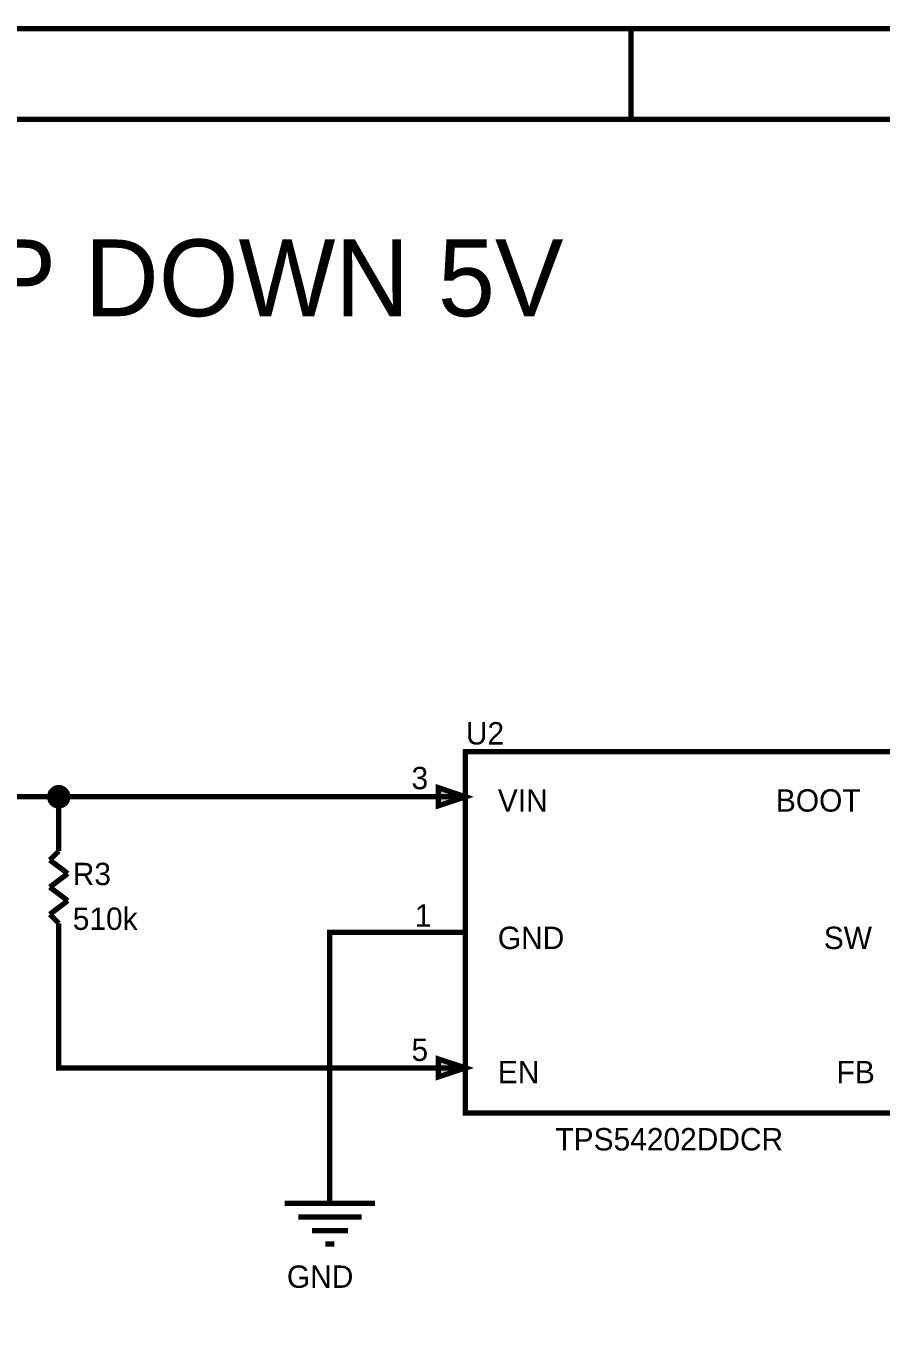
# Model space of a CAD drawing. Header units: millimetres. Extents: x 0 to 19, y 0 to 9.5.
# Drawn here: x 1.827 to 3.72, y 6.642 to 9.506 of the extents above; entities that cross this region are included whole.
import ezdxf

# ---------------------------------------------------------------- set-up
doc = ezdxf.new("R2010")
doc.units = ezdxf.units.MM
doc.header["$MEASUREMENT"] = 0
doc.layers.add('Sheet', color=255, linetype='Continuous')

msp = doc.modelspace()

# ---------------------------------------------------------------- linework, layer by layer
at = {"layer": 'Sheet'}
for points, const_width in [([(0, 9.5), (19, 9.5), (19, 0), (0, 0), (0, 9.5)], 0.0118), ([(0, 9.5), (0, 0), (19, 0), (19, 9.5), (0, 9.5), (0, 9.5)], 0.0039), ([(0.2007, 9.2993), (18.8002, 9.2993), (18.8002, 0.1998), (0.2007, 0.1998), (0.2007, 9.2993)], 0.0118), ([(0.2007, 9.2993), (0.2007, 0.1998), (18.8002, 0.1998), (18.8002, 9.2993), (0.2007, 9.2993), (0.2007, 9.2993)], 0.0039), ([(2.8003, 7.8996), (3.8004, 7.8996), (3.8004, 7.0998), (2.8003, 7.0998), (2.8003, 7.8996)], 0.0118), ([(2.8003, 7.8996), (2.8003, 7.0998), (3.8004, 7.0998), (3.8004, 7.8996), (2.8003, 7.8996), (2.8003, 7.8996)], 0.0039), ([(2.7402, 7.82), (2.8003, 7.7997), (2.7402, 7.7798), (2.7402, 7.82)], 0.0118), ([(2.7402, 7.82), (2.8003, 7.7997), (2.7402, 7.7798), (2.7402, 7.82)], 0.0039), ([(2.7402, 7.2196), (2.8003, 7.1997), (2.7402, 7.1798), (2.7402, 7.2196)], 0.0118), ([(2.7402, 7.2196), (2.8003, 7.1997), (2.7402, 7.1798), (2.7402, 7.2196)], 0.0039)]:
    msp.add_lwpolyline(points, close=True, dxfattribs=dict(at, const_width=const_width))
for points, const_width in [([(3.1668, 9.5), (3.1668, 9.2997)], 0.0118), ([(1.8803, 7.7997), (1.8803, 7.8005), (1.8803, 7.8019), (1.8807, 7.8028), (1.8807, 7.8036), (1.8807, 7.8045), (1.8812, 7.8058), (1.8816, 7.8067), (1.8821, 7.8076), (1.8821, 7.8085), (1.8825, 7.8094), (1.8829, 7.8103), (1.8838, 7.8112), (1.8843, 7.8116), (1.8847, 7.8125), (1.8856, 7.8134), (1.886, 7.8138), (1.8869, 7.8147), (1.8874, 7.8151), (1.8882, 7.816), (1.8891, 7.8165), (1.89, 7.8169), (1.8905, 7.8173), (1.8913, 7.8178), (1.8922, 7.8182), (1.8931, 7.8187), (1.8944, 7.8191), (1.8953, 7.8196), (1.8962, 7.8196), (1.8971, 7.8196), (1.898, 7.82), (1.8993, 7.82), (1.9002, 7.82)], 0.0118), ([(1.8803, 7.7997), (1.8803, 7.8005), (1.8803, 7.8019), (1.8807, 7.8028), (1.8807, 7.8036), (1.8807, 7.8045), (1.8812, 7.8058), (1.8816, 7.8067), (1.8821, 7.8076), (1.8821, 7.8085), (1.8825, 7.8094), (1.8829, 7.8103), (1.8838, 7.8112), (1.8843, 7.8116), (1.8847, 7.8125), (1.8856, 7.8134), (1.886, 7.8138), (1.8869, 7.8147), (1.8874, 7.8151), (1.8882, 7.816), (1.8891, 7.8165), (1.89, 7.8169), (1.8905, 7.8173), (1.8913, 7.8178), (1.8922, 7.8182), (1.8931, 7.8187), (1.8944, 7.8191), (1.8953, 7.8196), (1.8962, 7.8196), (1.8971, 7.8196), (1.898, 7.82), (1.8993, 7.82), (1.9002, 7.82)], 0.0118), ([(1.8803, 7.7997), (1.8803, 7.8005), (1.8803, 7.8019), (1.8807, 7.8028), (1.8807, 7.8036), (1.8807, 7.8045), (1.8812, 7.8058), (1.8816, 7.8067), (1.8821, 7.8076), (1.8821, 7.8085), (1.8825, 7.8094), (1.8829, 7.8103), (1.8838, 7.8112), (1.8843, 7.8116), (1.8847, 7.8125), (1.8856, 7.8134), (1.886, 7.8138), (1.8869, 7.8147), (1.8874, 7.8151), (1.8882, 7.816), (1.8891, 7.8165), (1.89, 7.8169), (1.8905, 7.8173), (1.8913, 7.8178), (1.8922, 7.8182), (1.8931, 7.8187), (1.8944, 7.8191), (1.8953, 7.8196), (1.8962, 7.8196), (1.8971, 7.8196), (1.898, 7.82), (1.8993, 7.82), (1.9002, 7.82)], 0.0118), ([(1.8803, 7.7997), (1.8803, 7.8005), (1.8803, 7.8019), (1.8807, 7.8028), (1.8807, 7.8036), (1.8807, 7.8045), (1.8812, 7.8058), (1.8816, 7.8067), (1.8821, 7.8076), (1.8821, 7.8085), (1.8825, 7.8094), (1.8829, 7.8103), (1.8838, 7.8112), (1.8843, 7.8116), (1.8847, 7.8125), (1.8856, 7.8134), (1.886, 7.8138), (1.8869, 7.8147), (1.8874, 7.8151), (1.8882, 7.816), (1.8891, 7.8165), (1.89, 7.8169), (1.8905, 7.8173), (1.8913, 7.8178), (1.8922, 7.8182), (1.8931, 7.8187), (1.8944, 7.8191), (1.8953, 7.8196), (1.8962, 7.8196), (1.8971, 7.8196), (1.898, 7.82), (1.8993, 7.82), (1.9002, 7.82)], 0.0118), ([(1.8803, 7.7997), (1.8803, 7.8005), (1.8803, 7.8019), (1.8807, 7.8028), (1.8807, 7.8036), (1.8807, 7.8045), (1.8812, 7.8058), (1.8816, 7.8067), (1.8821, 7.8076), (1.8821, 7.8085), (1.8825, 7.8094), (1.8829, 7.8103), (1.8838, 7.8112), (1.8843, 7.8116), (1.8847, 7.8125), (1.8856, 7.8134), (1.886, 7.8138), (1.8869, 7.8147), (1.8874, 7.8151), (1.8882, 7.816), (1.8891, 7.8165), (1.89, 7.8169), (1.8905, 7.8173), (1.8913, 7.8178), (1.8922, 7.8182), (1.8931, 7.8187), (1.8944, 7.8191), (1.8953, 7.8196), (1.8962, 7.8196), (1.8971, 7.8196), (1.898, 7.82), (1.8993, 7.82), (1.9002, 7.82)], 0.0039), ([(1.8803, 7.7997), (1.8803, 7.8005), (1.8803, 7.8019), (1.8807, 7.8028), (1.8807, 7.8036), (1.8807, 7.8045), (1.8812, 7.8058), (1.8816, 7.8067), (1.8821, 7.8076), (1.8821, 7.8085), (1.8825, 7.8094), (1.8829, 7.8103), (1.8838, 7.8112), (1.8843, 7.8116), (1.8847, 7.8125), (1.8856, 7.8134), (1.886, 7.8138), (1.8869, 7.8147), (1.8874, 7.8151), (1.8882, 7.816), (1.8891, 7.8165), (1.89, 7.8169), (1.8905, 7.8173), (1.8913, 7.8178), (1.8922, 7.8182), (1.8931, 7.8187), (1.8944, 7.8191), (1.8953, 7.8196), (1.8962, 7.8196), (1.8971, 7.8196), (1.898, 7.82), (1.8993, 7.82), (1.9002, 7.82)], 0.0039), ([(1.8803, 7.7997), (1.8803, 7.8005), (1.8803, 7.8019), (1.8807, 7.8028), (1.8807, 7.8036), (1.8807, 7.8045), (1.8812, 7.8058), (1.8816, 7.8067), (1.8821, 7.8076), (1.8821, 7.8085), (1.8825, 7.8094), (1.8829, 7.8103), (1.8838, 7.8112), (1.8843, 7.8116), (1.8847, 7.8125), (1.8856, 7.8134), (1.886, 7.8138), (1.8869, 7.8147), (1.8874, 7.8151), (1.8882, 7.816), (1.8891, 7.8165), (1.89, 7.8169), (1.8905, 7.8173), (1.8913, 7.8178), (1.8922, 7.8182), (1.8931, 7.8187), (1.8944, 7.8191), (1.8953, 7.8196), (1.8962, 7.8196), (1.8971, 7.8196), (1.898, 7.82), (1.8993, 7.82), (1.9002, 7.82)], 0.0039), ([(1.8803, 7.7997), (1.8803, 7.8005), (1.8803, 7.8019), (1.8807, 7.8028), (1.8807, 7.8036), (1.8807, 7.8045), (1.8812, 7.8058), (1.8816, 7.8067), (1.8821, 7.8076), (1.8821, 7.8085), (1.8825, 7.8094), (1.8829, 7.8103), (1.8838, 7.8112), (1.8843, 7.8116), (1.8847, 7.8125), (1.8856, 7.8134), (1.886, 7.8138), (1.8869, 7.8147), (1.8874, 7.8151), (1.8882, 7.816), (1.8891, 7.8165), (1.89, 7.8169), (1.8905, 7.8173), (1.8913, 7.8178), (1.8922, 7.8182), (1.8931, 7.8187), (1.8944, 7.8191), (1.8953, 7.8196), (1.8962, 7.8196), (1.8971, 7.8196), (1.898, 7.82), (1.8993, 7.82), (1.9002, 7.82)], 0.0039), ([(1.9002, 7.82), (1.9002, 7.82)], 0.0118), ([(1.9002, 7.82), (1.9011, 7.82), (1.9024, 7.82), (1.9033, 7.8196), (1.9042, 7.8196), (1.905, 7.8196), (1.9059, 7.8191), (1.9073, 7.8187), (1.9081, 7.8182), (1.909, 7.8178), (1.9099, 7.8173), (1.9103, 7.8169), (1.9112, 7.8165), (1.9121, 7.816), (1.913, 7.8151), (1.9134, 7.8147), (1.9143, 7.8138), (1.9148, 7.8134), (1.9157, 7.8125), (1.9161, 7.8116), (1.9165, 7.8112), (1.9174, 7.8103), (1.9179, 7.8094), (1.9183, 7.8085), (1.9183, 7.8076), (1.9187, 7.8067), (1.9192, 7.8058), (1.9196, 7.8045), (1.9196, 7.8036), (1.9196, 7.8028), (1.9201, 7.8019), (1.9201, 7.8005), (1.9201, 7.7997)], 0.0118), ([(1.9002, 7.82), (1.9002, 7.82)], 0.0118), ([(1.9002, 7.82), (1.9011, 7.82), (1.9024, 7.82), (1.9033, 7.8196), (1.9042, 7.8196), (1.905, 7.8196), (1.9059, 7.8191), (1.9073, 7.8187), (1.9081, 7.8182), (1.909, 7.8178), (1.9099, 7.8173), (1.9103, 7.8169), (1.9112, 7.8165), (1.9121, 7.816), (1.913, 7.8151), (1.9134, 7.8147), (1.9143, 7.8138), (1.9148, 7.8134), (1.9157, 7.8125), (1.9161, 7.8116), (1.9165, 7.8112), (1.9174, 7.8103), (1.9179, 7.8094), (1.9183, 7.8085), (1.9183, 7.8076), (1.9187, 7.8067), (1.9192, 7.8058), (1.9196, 7.8045), (1.9196, 7.8036), (1.9196, 7.8028), (1.9201, 7.8019), (1.9201, 7.8005), (1.9201, 7.7997)], 0.0118), ([(1.9002, 7.82), (1.9002, 7.82)], 0.0118), ([(1.9002, 7.82), (1.9011, 7.82), (1.9024, 7.82), (1.9033, 7.8196), (1.9042, 7.8196), (1.905, 7.8196), (1.9059, 7.8191), (1.9073, 7.8187), (1.9081, 7.8182), (1.909, 7.8178), (1.9099, 7.8173), (1.9103, 7.8169), (1.9112, 7.8165), (1.9121, 7.816), (1.913, 7.8151), (1.9134, 7.8147), (1.9143, 7.8138), (1.9148, 7.8134), (1.9157, 7.8125), (1.9161, 7.8116), (1.9165, 7.8112), (1.9174, 7.8103), (1.9179, 7.8094), (1.9183, 7.8085), (1.9183, 7.8076), (1.9187, 7.8067), (1.9192, 7.8058), (1.9196, 7.8045), (1.9196, 7.8036), (1.9196, 7.8028), (1.9201, 7.8019), (1.9201, 7.8005), (1.9201, 7.7997)], 0.0118), ([(1.9002, 7.82), (1.9002, 7.82)], 0.0118), ([(1.9002, 7.82), (1.9011, 7.82), (1.9024, 7.82), (1.9033, 7.8196), (1.9042, 7.8196), (1.905, 7.8196), (1.9059, 7.8191), (1.9073, 7.8187), (1.9081, 7.8182), (1.909, 7.8178), (1.9099, 7.8173), (1.9103, 7.8169), (1.9112, 7.8165), (1.9121, 7.816), (1.913, 7.8151), (1.9134, 7.8147), (1.9143, 7.8138), (1.9148, 7.8134), (1.9157, 7.8125), (1.9161, 7.8116), (1.9165, 7.8112), (1.9174, 7.8103), (1.9179, 7.8094), (1.9183, 7.8085), (1.9183, 7.8076), (1.9187, 7.8067), (1.9192, 7.8058), (1.9196, 7.8045), (1.9196, 7.8036), (1.9196, 7.8028), (1.9201, 7.8019), (1.9201, 7.8005), (1.9201, 7.7997)], 0.0118), ([(1.9002, 7.82), (1.9002, 7.82)], 0.0039), ([(1.9002, 7.82), (1.9011, 7.82), (1.9024, 7.82), (1.9033, 7.8196), (1.9042, 7.8196), (1.905, 7.8196), (1.9059, 7.8191), (1.9073, 7.8187), (1.9081, 7.8182), (1.909, 7.8178), (1.9099, 7.8173), (1.9103, 7.8169), (1.9112, 7.8165), (1.9121, 7.816), (1.913, 7.8151), (1.9134, 7.8147), (1.9143, 7.8138), (1.9148, 7.8134), (1.9157, 7.8125), (1.9161, 7.8116), (1.9165, 7.8112), (1.9174, 7.8103), (1.9179, 7.8094), (1.9183, 7.8085), (1.9183, 7.8076), (1.9187, 7.8067), (1.9192, 7.8058), (1.9196, 7.8045), (1.9196, 7.8036), (1.9196, 7.8028), (1.9201, 7.8019), (1.9201, 7.8005), (1.9201, 7.7997)], 0.0039), ([(1.9002, 7.82), (1.9002, 7.82)], 0.0039), ([(1.9002, 7.82), (1.9011, 7.82), (1.9024, 7.82), (1.9033, 7.8196), (1.9042, 7.8196), (1.905, 7.8196), (1.9059, 7.8191), (1.9073, 7.8187), (1.9081, 7.8182), (1.909, 7.8178), (1.9099, 7.8173), (1.9103, 7.8169), (1.9112, 7.8165), (1.9121, 7.816), (1.913, 7.8151), (1.9134, 7.8147), (1.9143, 7.8138), (1.9148, 7.8134), (1.9157, 7.8125), (1.9161, 7.8116), (1.9165, 7.8112), (1.9174, 7.8103), (1.9179, 7.8094), (1.9183, 7.8085), (1.9183, 7.8076), (1.9187, 7.8067), (1.9192, 7.8058), (1.9196, 7.8045), (1.9196, 7.8036), (1.9196, 7.8028), (1.9201, 7.8019), (1.9201, 7.8005), (1.9201, 7.7997)], 0.0039), ([(1.9002, 7.82), (1.9002, 7.82)], 0.0039), ([(1.9002, 7.82), (1.9011, 7.82), (1.9024, 7.82), (1.9033, 7.8196), (1.9042, 7.8196), (1.905, 7.8196), (1.9059, 7.8191), (1.9073, 7.8187), (1.9081, 7.8182), (1.909, 7.8178), (1.9099, 7.8173), (1.9103, 7.8169), (1.9112, 7.8165), (1.9121, 7.816), (1.913, 7.8151), (1.9134, 7.8147), (1.9143, 7.8138), (1.9148, 7.8134), (1.9157, 7.8125), (1.9161, 7.8116), (1.9165, 7.8112), (1.9174, 7.8103), (1.9179, 7.8094), (1.9183, 7.8085), (1.9183, 7.8076), (1.9187, 7.8067), (1.9192, 7.8058), (1.9196, 7.8045), (1.9196, 7.8036), (1.9196, 7.8028), (1.9201, 7.8019), (1.9201, 7.8005), (1.9201, 7.7997)], 0.0039), ([(1.9002, 7.82), (1.9002, 7.82)], 0.0039), ([(1.9002, 7.82), (1.9011, 7.82), (1.9024, 7.82), (1.9033, 7.8196), (1.9042, 7.8196), (1.905, 7.8196), (1.9059, 7.8191), (1.9073, 7.8187), (1.9081, 7.8182), (1.909, 7.8178), (1.9099, 7.8173), (1.9103, 7.8169), (1.9112, 7.8165), (1.9121, 7.816), (1.913, 7.8151), (1.9134, 7.8147), (1.9143, 7.8138), (1.9148, 7.8134), (1.9157, 7.8125), (1.9161, 7.8116), (1.9165, 7.8112), (1.9174, 7.8103), (1.9179, 7.8094), (1.9183, 7.8085), (1.9183, 7.8076), (1.9187, 7.8067), (1.9192, 7.8058), (1.9196, 7.8045), (1.9196, 7.8036), (1.9196, 7.8028), (1.9201, 7.8019), (1.9201, 7.8005), (1.9201, 7.7997)], 0.0039), ([(1.2003, 7.7997), (1.9002, 7.7997), (2.6, 7.7997)], 0.0118), ([(1.9002, 7.7798), (1.8993, 7.7798), (1.898, 7.7798), (1.8971, 7.7802), (1.8962, 7.7802), (1.8953, 7.7802), (1.8944, 7.7806), (1.8931, 7.7811), (1.8922, 7.7815), (1.8913, 7.7815), (1.8905, 7.782), (1.89, 7.7824), (1.8891, 7.7833), (1.8882, 7.7837), (1.8874, 7.7842), (1.8869, 7.7851), (1.886, 7.7855), (1.8856, 7.7864), (1.8847, 7.7868), (1.8843, 7.7877), (1.8838, 7.7886), (1.8829, 7.7895), (1.8825, 7.7899), (1.8821, 7.7908), (1.8821, 7.7917), (1.8816, 7.7926), (1.8812, 7.7939), (1.8807, 7.7948), (1.8807, 7.7957), (1.8807, 7.7966), (1.8803, 7.7974), (1.8803, 7.7988), (1.8803, 7.7997)], 0.0118), ([(1.8803, 7.7997), (1.8803, 7.7997)], 0.0118), ([(1.9002, 7.7798), (1.8993, 7.7798), (1.898, 7.7798), (1.8971, 7.7802), (1.8962, 7.7802), (1.8953, 7.7802), (1.8944, 7.7806), (1.8931, 7.7811), (1.8922, 7.7815), (1.8913, 7.7815), (1.8905, 7.782), (1.89, 7.7824), (1.8891, 7.7833), (1.8882, 7.7837), (1.8874, 7.7842), (1.8869, 7.7851), (1.886, 7.7855), (1.8856, 7.7864), (1.8847, 7.7868), (1.8843, 7.7877), (1.8838, 7.7886), (1.8829, 7.7895), (1.8825, 7.7899), (1.8821, 7.7908), (1.8821, 7.7917), (1.8816, 7.7926), (1.8812, 7.7939), (1.8807, 7.7948), (1.8807, 7.7957), (1.8807, 7.7966), (1.8803, 7.7974), (1.8803, 7.7988), (1.8803, 7.7997)], 0.0118), ([(1.8803, 7.7997), (1.8803, 7.7997)], 0.0118), ([(1.9002, 7.7798), (1.8993, 7.7798), (1.898, 7.7798), (1.8971, 7.7802), (1.8962, 7.7802), (1.8953, 7.7802), (1.8944, 7.7806), (1.8931, 7.7811), (1.8922, 7.7815), (1.8913, 7.7815), (1.8905, 7.782), (1.89, 7.7824), (1.8891, 7.7833), (1.8882, 7.7837), (1.8874, 7.7842), (1.8869, 7.7851), (1.886, 7.7855), (1.8856, 7.7864), (1.8847, 7.7868), (1.8843, 7.7877), (1.8838, 7.7886), (1.8829, 7.7895), (1.8825, 7.7899), (1.8821, 7.7908), (1.8821, 7.7917), (1.8816, 7.7926), (1.8812, 7.7939), (1.8807, 7.7948), (1.8807, 7.7957), (1.8807, 7.7966), (1.8803, 7.7974), (1.8803, 7.7988), (1.8803, 7.7997)], 0.0118), ([(1.8803, 7.7997), (1.8803, 7.7997)], 0.0118), ([(1.9002, 7.7798), (1.8993, 7.7798), (1.898, 7.7798), (1.8971, 7.7802), (1.8962, 7.7802), (1.8953, 7.7802), (1.8944, 7.7806), (1.8931, 7.7811), (1.8922, 7.7815), (1.8913, 7.7815), (1.8905, 7.782), (1.89, 7.7824), (1.8891, 7.7833), (1.8882, 7.7837), (1.8874, 7.7842), (1.8869, 7.7851), (1.886, 7.7855), (1.8856, 7.7864), (1.8847, 7.7868), (1.8843, 7.7877), (1.8838, 7.7886), (1.8829, 7.7895), (1.8825, 7.7899), (1.8821, 7.7908), (1.8821, 7.7917), (1.8816, 7.7926), (1.8812, 7.7939), (1.8807, 7.7948), (1.8807, 7.7957), (1.8807, 7.7966), (1.8803, 7.7974), (1.8803, 7.7988), (1.8803, 7.7997)], 0.0118), ([(1.8803, 7.7997), (1.8803, 7.7997)], 0.0118), ([(1.9002, 7.7798), (1.8993, 7.7798), (1.898, 7.7798), (1.8971, 7.7802), (1.8962, 7.7802), (1.8953, 7.7802), (1.8944, 7.7806), (1.8931, 7.7811), (1.8922, 7.7815), (1.8913, 7.7815), (1.8905, 7.782), (1.89, 7.7824), (1.8891, 7.7833), (1.8882, 7.7837), (1.8874, 7.7842), (1.8869, 7.7851), (1.886, 7.7855), (1.8856, 7.7864), (1.8847, 7.7868), (1.8843, 7.7877), (1.8838, 7.7886), (1.8829, 7.7895), (1.8825, 7.7899), (1.8821, 7.7908), (1.8821, 7.7917), (1.8816, 7.7926), (1.8812, 7.7939), (1.8807, 7.7948), (1.8807, 7.7957), (1.8807, 7.7966), (1.8803, 7.7974), (1.8803, 7.7988), (1.8803, 7.7997)], 0.0039), ([(1.8803, 7.7997), (1.8803, 7.7997)], 0.0039), ([(1.9002, 7.7798), (1.8993, 7.7798), (1.898, 7.7798), (1.8971, 7.7802), (1.8962, 7.7802), (1.8953, 7.7802), (1.8944, 7.7806), (1.8931, 7.7811), (1.8922, 7.7815), (1.8913, 7.7815), (1.8905, 7.782), (1.89, 7.7824), (1.8891, 7.7833), (1.8882, 7.7837), (1.8874, 7.7842), (1.8869, 7.7851), (1.886, 7.7855), (1.8856, 7.7864), (1.8847, 7.7868), (1.8843, 7.7877), (1.8838, 7.7886), (1.8829, 7.7895), (1.8825, 7.7899), (1.8821, 7.7908), (1.8821, 7.7917), (1.8816, 7.7926), (1.8812, 7.7939), (1.8807, 7.7948), (1.8807, 7.7957), (1.8807, 7.7966), (1.8803, 7.7974), (1.8803, 7.7988), (1.8803, 7.7997)], 0.0039), ([(1.8803, 7.7997), (1.8803, 7.7997)], 0.0039), ([(1.9002, 7.7798), (1.8993, 7.7798), (1.898, 7.7798), (1.8971, 7.7802), (1.8962, 7.7802), (1.8953, 7.7802), (1.8944, 7.7806), (1.8931, 7.7811), (1.8922, 7.7815), (1.8913, 7.7815), (1.8905, 7.782), (1.89, 7.7824), (1.8891, 7.7833), (1.8882, 7.7837), (1.8874, 7.7842), (1.8869, 7.7851), (1.886, 7.7855), (1.8856, 7.7864), (1.8847, 7.7868), (1.8843, 7.7877), (1.8838, 7.7886), (1.8829, 7.7895), (1.8825, 7.7899), (1.8821, 7.7908), (1.8821, 7.7917), (1.8816, 7.7926), (1.8812, 7.7939), (1.8807, 7.7948), (1.8807, 7.7957), (1.8807, 7.7966), (1.8803, 7.7974), (1.8803, 7.7988), (1.8803, 7.7997)], 0.0039), ([(1.8803, 7.7997), (1.8803, 7.7997)], 0.0039), ([(1.9002, 7.7798), (1.8993, 7.7798), (1.898, 7.7798), (1.8971, 7.7802), (1.8962, 7.7802), (1.8953, 7.7802), (1.8944, 7.7806), (1.8931, 7.7811), (1.8922, 7.7815), (1.8913, 7.7815), (1.8905, 7.782), (1.89, 7.7824), (1.8891, 7.7833), (1.8882, 7.7837), (1.8874, 7.7842), (1.8869, 7.7851), (1.886, 7.7855), (1.8856, 7.7864), (1.8847, 7.7868), (1.8843, 7.7877), (1.8838, 7.7886), (1.8829, 7.7895), (1.8825, 7.7899), (1.8821, 7.7908), (1.8821, 7.7917), (1.8816, 7.7926), (1.8812, 7.7939), (1.8807, 7.7948), (1.8807, 7.7957), (1.8807, 7.7966), (1.8803, 7.7974), (1.8803, 7.7988), (1.8803, 7.7997)], 0.0039), ([(1.8803, 7.7997), (1.8803, 7.7997)], 0.0039), ([(1.9201, 7.7997), (1.9201, 7.7988), (1.9201, 7.7974), (1.9196, 7.7966), (1.9196, 7.7957), (1.9196, 7.7948), (1.9192, 7.7939), (1.9187, 7.7926), (1.9183, 7.7917), (1.9183, 7.7908), (1.9179, 7.7899), (1.9174, 7.7895), (1.9165, 7.7886), (1.9161, 7.7877), (1.9157, 7.7868), (1.9148, 7.7864), (1.9143, 7.7855), (1.9134, 7.7851), (1.913, 7.7842), (1.9121, 7.7837), (1.9112, 7.7833), (1.9103, 7.7824), (1.9099, 7.782), (1.909, 7.7815), (1.9081, 7.7815), (1.9073, 7.7811), (1.9059, 7.7806), (1.905, 7.7802), (1.9042, 7.7802), (1.9033, 7.7802), (1.9024, 7.7798), (1.9011, 7.7798), (1.9002, 7.7798)], 0.0118), ([(1.9002, 7.7997), (1.9002, 7.6997)], 0.0118), ([(1.9201, 7.7997), (1.9201, 7.7988), (1.9201, 7.7974), (1.9196, 7.7966), (1.9196, 7.7957), (1.9196, 7.7948), (1.9192, 7.7939), (1.9187, 7.7926), (1.9183, 7.7917), (1.9183, 7.7908), (1.9179, 7.7899), (1.9174, 7.7895), (1.9165, 7.7886), (1.9161, 7.7877), (1.9157, 7.7868), (1.9148, 7.7864), (1.9143, 7.7855), (1.9134, 7.7851), (1.913, 7.7842), (1.9121, 7.7837), (1.9112, 7.7833), (1.9103, 7.7824), (1.9099, 7.782), (1.909, 7.7815), (1.9081, 7.7815), (1.9073, 7.7811), (1.9059, 7.7806), (1.905, 7.7802), (1.9042, 7.7802), (1.9033, 7.7802), (1.9024, 7.7798), (1.9011, 7.7798), (1.9002, 7.7798)], 0.0118), ([(1.9201, 7.7997), (1.9201, 7.7988), (1.9201, 7.7974), (1.9196, 7.7966), (1.9196, 7.7957), (1.9196, 7.7948), (1.9192, 7.7939), (1.9187, 7.7926), (1.9183, 7.7917), (1.9183, 7.7908), (1.9179, 7.7899), (1.9174, 7.7895), (1.9165, 7.7886), (1.9161, 7.7877), (1.9157, 7.7868), (1.9148, 7.7864), (1.9143, 7.7855), (1.9134, 7.7851), (1.913, 7.7842), (1.9121, 7.7837), (1.9112, 7.7833), (1.9103, 7.7824), (1.9099, 7.782), (1.909, 7.7815), (1.9081, 7.7815), (1.9073, 7.7811), (1.9059, 7.7806), (1.905, 7.7802), (1.9042, 7.7802), (1.9033, 7.7802), (1.9024, 7.7798), (1.9011, 7.7798), (1.9002, 7.7798)], 0.0118), ([(1.9201, 7.7997), (1.9201, 7.7988), (1.9201, 7.7974), (1.9196, 7.7966), (1.9196, 7.7957), (1.9196, 7.7948), (1.9192, 7.7939), (1.9187, 7.7926), (1.9183, 7.7917), (1.9183, 7.7908), (1.9179, 7.7899), (1.9174, 7.7895), (1.9165, 7.7886), (1.9161, 7.7877), (1.9157, 7.7868), (1.9148, 7.7864), (1.9143, 7.7855), (1.9134, 7.7851), (1.913, 7.7842), (1.9121, 7.7837), (1.9112, 7.7833), (1.9103, 7.7824), (1.9099, 7.782), (1.909, 7.7815), (1.9081, 7.7815), (1.9073, 7.7811), (1.9059, 7.7806), (1.905, 7.7802), (1.9042, 7.7802), (1.9033, 7.7802), (1.9024, 7.7798), (1.9011, 7.7798), (1.9002, 7.7798)], 0.0118), ([(1.9201, 7.7997), (1.9201, 7.7988), (1.9201, 7.7974), (1.9196, 7.7966), (1.9196, 7.7957), (1.9196, 7.7948), (1.9192, 7.7939), (1.9187, 7.7926), (1.9183, 7.7917), (1.9183, 7.7908), (1.9179, 7.7899), (1.9174, 7.7895), (1.9165, 7.7886), (1.9161, 7.7877), (1.9157, 7.7868), (1.9148, 7.7864), (1.9143, 7.7855), (1.9134, 7.7851), (1.913, 7.7842), (1.9121, 7.7837), (1.9112, 7.7833), (1.9103, 7.7824), (1.9099, 7.782), (1.909, 7.7815), (1.9081, 7.7815), (1.9073, 7.7811), (1.9059, 7.7806), (1.905, 7.7802), (1.9042, 7.7802), (1.9033, 7.7802), (1.9024, 7.7798), (1.9011, 7.7798), (1.9002, 7.7798)], 0.0039), ([(1.9201, 7.7997), (1.9201, 7.7988), (1.9201, 7.7974), (1.9196, 7.7966), (1.9196, 7.7957), (1.9196, 7.7948), (1.9192, 7.7939), (1.9187, 7.7926), (1.9183, 7.7917), (1.9183, 7.7908), (1.9179, 7.7899), (1.9174, 7.7895), (1.9165, 7.7886), (1.9161, 7.7877), (1.9157, 7.7868), (1.9148, 7.7864), (1.9143, 7.7855), (1.9134, 7.7851), (1.913, 7.7842), (1.9121, 7.7837), (1.9112, 7.7833), (1.9103, 7.7824), (1.9099, 7.782), (1.909, 7.7815), (1.9081, 7.7815), (1.9073, 7.7811), (1.9059, 7.7806), (1.905, 7.7802), (1.9042, 7.7802), (1.9033, 7.7802), (1.9024, 7.7798), (1.9011, 7.7798), (1.9002, 7.7798)], 0.0039), ([(1.9201, 7.7997), (1.9201, 7.7988), (1.9201, 7.7974), (1.9196, 7.7966), (1.9196, 7.7957), (1.9196, 7.7948), (1.9192, 7.7939), (1.9187, 7.7926), (1.9183, 7.7917), (1.9183, 7.7908), (1.9179, 7.7899), (1.9174, 7.7895), (1.9165, 7.7886), (1.9161, 7.7877), (1.9157, 7.7868), (1.9148, 7.7864), (1.9143, 7.7855), (1.9134, 7.7851), (1.913, 7.7842), (1.9121, 7.7837), (1.9112, 7.7833), (1.9103, 7.7824), (1.9099, 7.782), (1.909, 7.7815), (1.9081, 7.7815), (1.9073, 7.7811), (1.9059, 7.7806), (1.905, 7.7802), (1.9042, 7.7802), (1.9033, 7.7802), (1.9024, 7.7798), (1.9011, 7.7798), (1.9002, 7.7798)], 0.0039), ([(1.9201, 7.7997), (1.9201, 7.7988), (1.9201, 7.7974), (1.9196, 7.7966), (1.9196, 7.7957), (1.9196, 7.7948), (1.9192, 7.7939), (1.9187, 7.7926), (1.9183, 7.7917), (1.9183, 7.7908), (1.9179, 7.7899), (1.9174, 7.7895), (1.9165, 7.7886), (1.9161, 7.7877), (1.9157, 7.7868), (1.9148, 7.7864), (1.9143, 7.7855), (1.9134, 7.7851), (1.913, 7.7842), (1.9121, 7.7837), (1.9112, 7.7833), (1.9103, 7.7824), (1.9099, 7.782), (1.909, 7.7815), (1.9081, 7.7815), (1.9073, 7.7811), (1.9059, 7.7806), (1.905, 7.7802), (1.9042, 7.7802), (1.9033, 7.7802), (1.9024, 7.7798), (1.9011, 7.7798), (1.9002, 7.7798)], 0.0039), ([(1.9201, 7.7997), (1.9201, 7.7997), (1.9201, 7.7997), (1.9201, 7.7997), (1.9201, 7.7997), (1.9201, 7.7997), (1.9201, 7.7997), (1.9201, 7.7997), (1.9201, 7.7997), (1.9201, 7.7997), (1.9201, 7.7997), (1.9201, 7.7997), (1.9201, 7.7997), (1.9201, 7.7997), (1.9201, 7.7997), (1.9201, 7.7997), (1.9201, 7.7997), (1.9201, 7.7997), (1.9201, 7.7997), (1.9201, 7.7997), (1.9201, 7.7997), (1.9201, 7.7997), (1.9201, 7.7997), (1.9201, 7.7997), (1.9201, 7.7997), (1.9201, 7.7997), (1.9201, 7.7997), (1.9201, 7.7997), (1.9201, 7.7997), (1.9201, 7.7997), (1.9201, 7.7997), (1.9201, 7.7997), (1.9201, 7.7997)], 0.0118), ([(1.9201, 7.7997), (1.9201, 7.7997)], 0.0118), ([(1.9201, 7.7997), (1.9201, 7.7997), (1.9201, 7.7997), (1.9201, 7.7997), (1.9201, 7.7997), (1.9201, 7.7997), (1.9201, 7.7997), (1.9201, 7.7997), (1.9201, 7.7997), (1.9201, 7.7997), (1.9201, 7.7997), (1.9201, 7.7997), (1.9201, 7.7997), (1.9201, 7.7997), (1.9201, 7.7997), (1.9201, 7.7997), (1.9201, 7.7997), (1.9201, 7.7997), (1.9201, 7.7997), (1.9201, 7.7997), (1.9201, 7.7997), (1.9201, 7.7997), (1.9201, 7.7997), (1.9201, 7.7997), (1.9201, 7.7997), (1.9201, 7.7997), (1.9201, 7.7997), (1.9201, 7.7997), (1.9201, 7.7997), (1.9201, 7.7997), (1.9201, 7.7997), (1.9201, 7.7997), (1.9201, 7.7997)], 0.0118), ([(1.9201, 7.7997), (1.9201, 7.7997)], 0.0118), ([(1.9201, 7.7997), (1.9201, 7.7997), (1.9201, 7.7997), (1.9201, 7.7997), (1.9201, 7.7997), (1.9201, 7.7997), (1.9201, 7.7997), (1.9201, 7.7997), (1.9201, 7.7997), (1.9201, 7.7997), (1.9201, 7.7997), (1.9201, 7.7997), (1.9201, 7.7997), (1.9201, 7.7997), (1.9201, 7.7997), (1.9201, 7.7997), (1.9201, 7.7997), (1.9201, 7.7997), (1.9201, 7.7997), (1.9201, 7.7997), (1.9201, 7.7997), (1.9201, 7.7997), (1.9201, 7.7997), (1.9201, 7.7997), (1.9201, 7.7997), (1.9201, 7.7997), (1.9201, 7.7997), (1.9201, 7.7997), (1.9201, 7.7997), (1.9201, 7.7997), (1.9201, 7.7997), (1.9201, 7.7997), (1.9201, 7.7997)], 0.0118), ([(1.9201, 7.7997), (1.9201, 7.7997)], 0.0118), ([(1.9201, 7.7997), (1.9201, 7.7997), (1.9201, 7.7997), (1.9201, 7.7997), (1.9201, 7.7997), (1.9201, 7.7997), (1.9201, 7.7997), (1.9201, 7.7997), (1.9201, 7.7997), (1.9201, 7.7997), (1.9201, 7.7997), (1.9201, 7.7997), (1.9201, 7.7997), (1.9201, 7.7997), (1.9201, 7.7997), (1.9201, 7.7997), (1.9201, 7.7997), (1.9201, 7.7997), (1.9201, 7.7997), (1.9201, 7.7997), (1.9201, 7.7997), (1.9201, 7.7997), (1.9201, 7.7997), (1.9201, 7.7997), (1.9201, 7.7997), (1.9201, 7.7997), (1.9201, 7.7997), (1.9201, 7.7997), (1.9201, 7.7997), (1.9201, 7.7997), (1.9201, 7.7997), (1.9201, 7.7997), (1.9201, 7.7997)], 0.0118), ([(1.9201, 7.7997), (1.9201, 7.7997)], 0.0118), ([(1.9201, 7.7997), (1.9201, 7.7997), (1.9201, 7.7997), (1.9201, 7.7997), (1.9201, 7.7997), (1.9201, 7.7997), (1.9201, 7.7997), (1.9201, 7.7997), (1.9201, 7.7997), (1.9201, 7.7997), (1.9201, 7.7997), (1.9201, 7.7997), (1.9201, 7.7997), (1.9201, 7.7997), (1.9201, 7.7997), (1.9201, 7.7997), (1.9201, 7.7997), (1.9201, 7.7997), (1.9201, 7.7997), (1.9201, 7.7997), (1.9201, 7.7997), (1.9201, 7.7997), (1.9201, 7.7997), (1.9201, 7.7997), (1.9201, 7.7997), (1.9201, 7.7997), (1.9201, 7.7997), (1.9201, 7.7997), (1.9201, 7.7997), (1.9201, 7.7997), (1.9201, 7.7997), (1.9201, 7.7997), (1.9201, 7.7997)], 0.0039), ([(1.9201, 7.7997), (1.9201, 7.7997)], 0.0039), ([(1.9201, 7.7997), (1.9201, 7.7997), (1.9201, 7.7997), (1.9201, 7.7997), (1.9201, 7.7997), (1.9201, 7.7997), (1.9201, 7.7997), (1.9201, 7.7997), (1.9201, 7.7997), (1.9201, 7.7997), (1.9201, 7.7997), (1.9201, 7.7997), (1.9201, 7.7997), (1.9201, 7.7997), (1.9201, 7.7997), (1.9201, 7.7997), (1.9201, 7.7997), (1.9201, 7.7997), (1.9201, 7.7997), (1.9201, 7.7997), (1.9201, 7.7997), (1.9201, 7.7997), (1.9201, 7.7997), (1.9201, 7.7997), (1.9201, 7.7997), (1.9201, 7.7997), (1.9201, 7.7997), (1.9201, 7.7997), (1.9201, 7.7997), (1.9201, 7.7997), (1.9201, 7.7997), (1.9201, 7.7997), (1.9201, 7.7997)], 0.0039), ([(1.9201, 7.7997), (1.9201, 7.7997)], 0.0039), ([(1.9201, 7.7997), (1.9201, 7.7997), (1.9201, 7.7997), (1.9201, 7.7997), (1.9201, 7.7997), (1.9201, 7.7997), (1.9201, 7.7997), (1.9201, 7.7997), (1.9201, 7.7997), (1.9201, 7.7997), (1.9201, 7.7997), (1.9201, 7.7997), (1.9201, 7.7997), (1.9201, 7.7997), (1.9201, 7.7997), (1.9201, 7.7997), (1.9201, 7.7997), (1.9201, 7.7997), (1.9201, 7.7997), (1.9201, 7.7997), (1.9201, 7.7997), (1.9201, 7.7997), (1.9201, 7.7997), (1.9201, 7.7997), (1.9201, 7.7997), (1.9201, 7.7997), (1.9201, 7.7997), (1.9201, 7.7997), (1.9201, 7.7997), (1.9201, 7.7997), (1.9201, 7.7997), (1.9201, 7.7997), (1.9201, 7.7997)], 0.0039), ([(1.9201, 7.7997), (1.9201, 7.7997)], 0.0039), ([(1.9201, 7.7997), (1.9201, 7.7997), (1.9201, 7.7997), (1.9201, 7.7997), (1.9201, 7.7997), (1.9201, 7.7997), (1.9201, 7.7997), (1.9201, 7.7997), (1.9201, 7.7997), (1.9201, 7.7997), (1.9201, 7.7997), (1.9201, 7.7997), (1.9201, 7.7997), (1.9201, 7.7997), (1.9201, 7.7997), (1.9201, 7.7997), (1.9201, 7.7997), (1.9201, 7.7997), (1.9201, 7.7997), (1.9201, 7.7997), (1.9201, 7.7997), (1.9201, 7.7997), (1.9201, 7.7997), (1.9201, 7.7997), (1.9201, 7.7997), (1.9201, 7.7997), (1.9201, 7.7997), (1.9201, 7.7997), (1.9201, 7.7997), (1.9201, 7.7997), (1.9201, 7.7997), (1.9201, 7.7997), (1.9201, 7.7997)], 0.0039), ([(1.9201, 7.7997), (1.9201, 7.7997)], 0.0039), ([(2.8003, 7.7997), (2.6, 7.7997)], 0.0118), ([(1.9002, 7.6798), (1.9002, 7.6997)], 0.0118), ([(1.9002, 7.6798), (1.8803, 7.6599)], 0.0118), ([(1.8803, 7.6599), (1.9201, 7.6299)], 0.0118), ([(1.9201, 7.6299), (1.8803, 7.5998)], 0.0118), ([(1.8803, 7.5998), (1.9201, 7.5698)], 0.0118), ([(1.9201, 7.5698), (1.8803, 7.5397)], 0.0118), ([(1.8803, 7.5397), (1.9002, 7.5198)], 0.0118), ([(1.9002, 7.5198), (1.9002, 7.4999)], 0.0118), ([(1.9002, 7.4999), (1.9002, 7.1997), (2.6, 7.1997)], 0.0118), ([(2.6, 7.4999), (2.5001, 7.4999), (2.5001, 6.9999)], 0.0118), ([(2.8003, 7.4999), (2.6, 7.4999)], 0.0118), ([(2.8003, 7.1997), (2.6, 7.1997)], 0.0118), ([(2.5001, 6.9999), (2.5001, 6.9)], 0.0118), ([(2.4002, 6.9), (2.6, 6.9)], 0.0118), ([(2.4303, 6.8699), (2.5704, 6.8699)], 0.0118), ([(2.4603, 6.8398), (2.5403, 6.8398)], 0.0118), ([(2.4904, 6.8098), (2.5103, 6.8098)], 0.0118)]:
    msp.add_lwpolyline(points, dxfattribs=dict(at, const_width=const_width))
at = {"layer": 'Sheet', "const_width": 0.02}
msp.add_lwpolyline([(1.89, 7.8, 1), (1.91, 7.8, 1)], format="xyb", close=True, dxfattribs=at)
at = {"layer": 'Sheet'}
for points in [[(2.738, 7.7773), (2.8062, 7.8), (2.738, 7.8227)], [(2.738, 7.1773), (2.8062, 7.2), (2.738, 7.2227)]]:
    msp.add_solid(points, dxfattribs=at)

# ---------------------------------------------------------------- texts
for s, height, p in [('STEP DOWN 5V', 0.169769, (1.3016, 8.8634)), ('U2', 0.04952, (2.8012, 7.9155)), ('3', 0.0495, (2.6809, 7.8165)), ('VIN', 0.04952, (2.8719, 7.7669)), ('BOOT', 0.04952, (3.4873, 7.7669)), ('R3', 0.04952, (1.9311, 7.6042)), ('1', 0.0495, (2.688, 7.5123)), ('510k', 0.04952, (1.9311, 7.5052)), ('GND', 0.04952, (2.8719, 7.4628)), ('SW', 0.04952, (3.5934, 7.4628)), ('5', 0.0495, (2.6809, 7.2152)), ('EN', 0.04952, (2.8719, 7.1657)), ('FB', 0.04952, (3.6217, 7.1657)), ('TPS54202DDCR', 0.049516, (2.9993, 7.0171)), ('GND', 0.04952, (2.4051, 6.713))]:
    msp.add_text(s, height=height, dxfattribs=at).set_placement(p)

doc.saveas('drawing.dxf')
